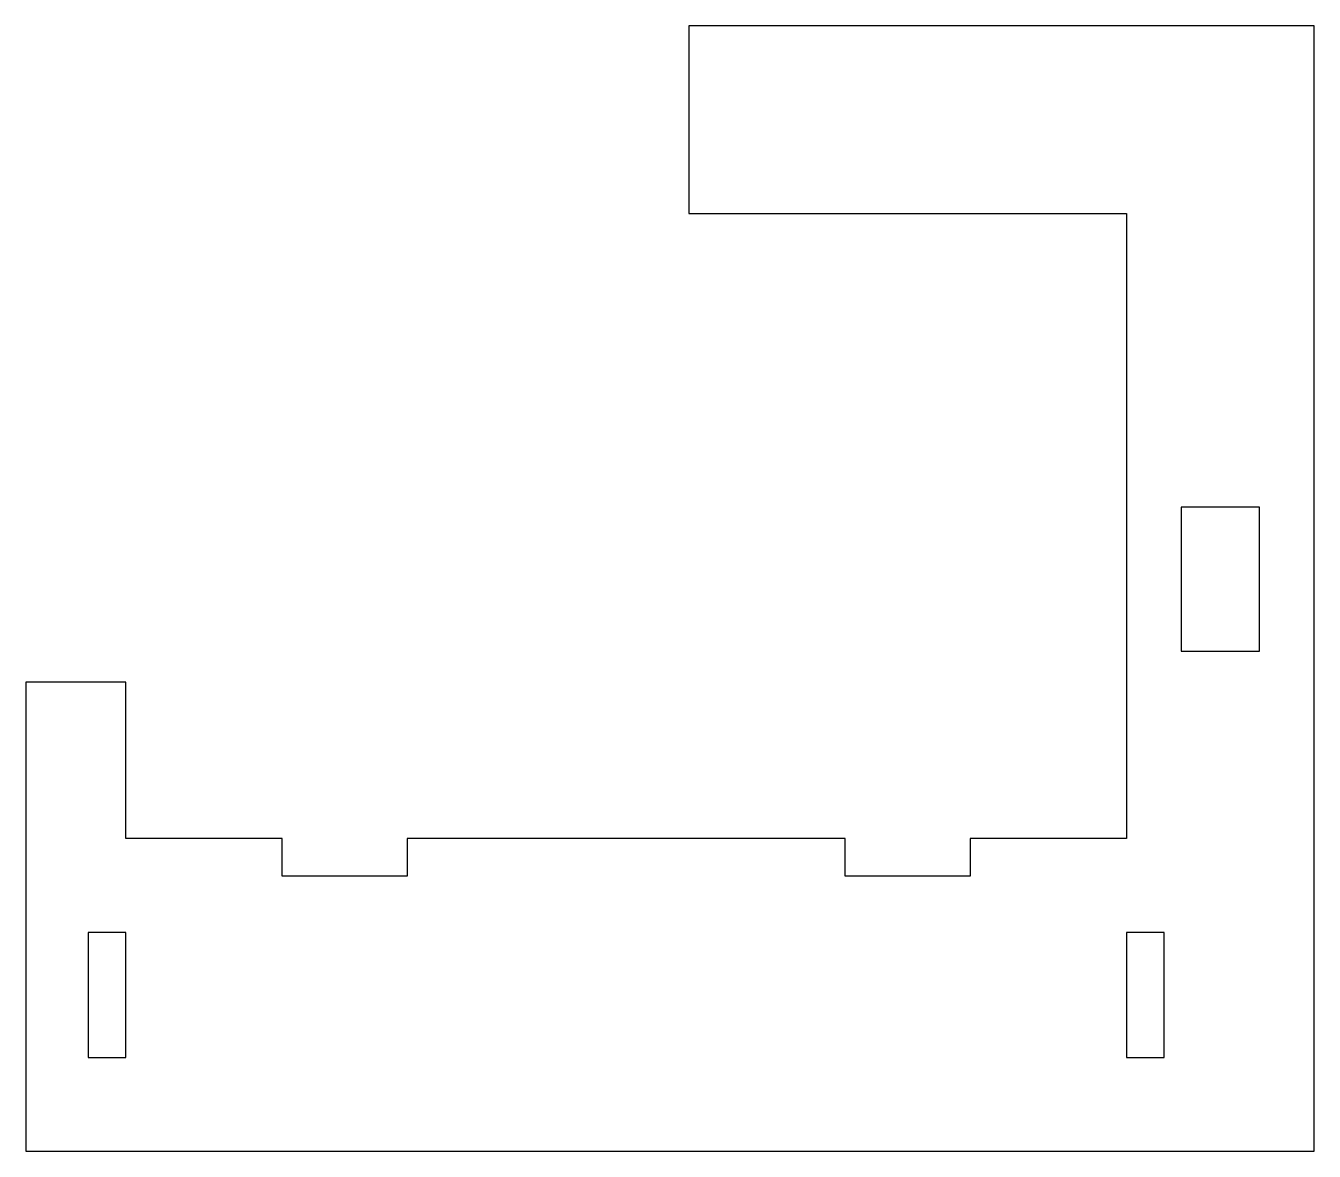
# Model space of a CAD drawing. Extents: x 0 to 206, y 0 to 180.
import ezdxf

# ---------------------------------------------------------------- set-up
doc = ezdxf.new("R2010")
doc.units = 0
doc.layers.add('INTERIOR_LOOPS', color=7, linetype='CONTINUOUS')
doc.layers.add('OUTER_LOOP', color=7, linetype='CONTINUOUS')

msp = doc.modelspace()

# ---------------------------------------------------------------- linework, layer by layer
at = {"layer": 'INTERIOR_LOOPS', "color": 3, "linetype": 'CONTINUOUS'}
for p, q in [((197.25, 103), (184.75, 103)), ((184.75, 103), (184.75, 80)), ((197.25, 80), (197.25, 103)), ((184.75, 80), (197.25, 80)), ((10, 35), (10, 15)), ((16, 35), (10, 35)), ((16, 15), (16, 35)), ((176, 35), (176, 15)), ((182, 35), (176, 35)), ((182, 15), (182, 35)), ((10, 15), (16, 15)), ((176, 15), (182, 15))]:
    msp.add_line(p, q, dxfattribs=at)
at = {"layer": 'OUTER_LOOP', "color": 3, "linetype": 'CONTINUOUS'}
for p, q in [((206, 180), (106, 180)), ((106, 180), (106, 150)), ((206, 0), (206, 180)), ((106, 150), (176, 150)), ((176, 150), (176, 50)), ((16, 75), (0, 75)), ((0, 75), (0, 0)), ((16, 50), (16, 75)), ((41, 50), (16, 50)), ((41, 44), (41, 50)), ((131, 50), (61, 50)), ((61, 50), (61, 44)), ((131, 44), (131, 50)), ((176, 50), (151, 50)), ((151, 50), (151, 44)), ((61, 44), (41, 44)), ((151, 44), (131, 44)), ((0, 0), (206, 0))]:
    msp.add_line(p, q, dxfattribs=at)

doc.saveas('drawing.dxf')
